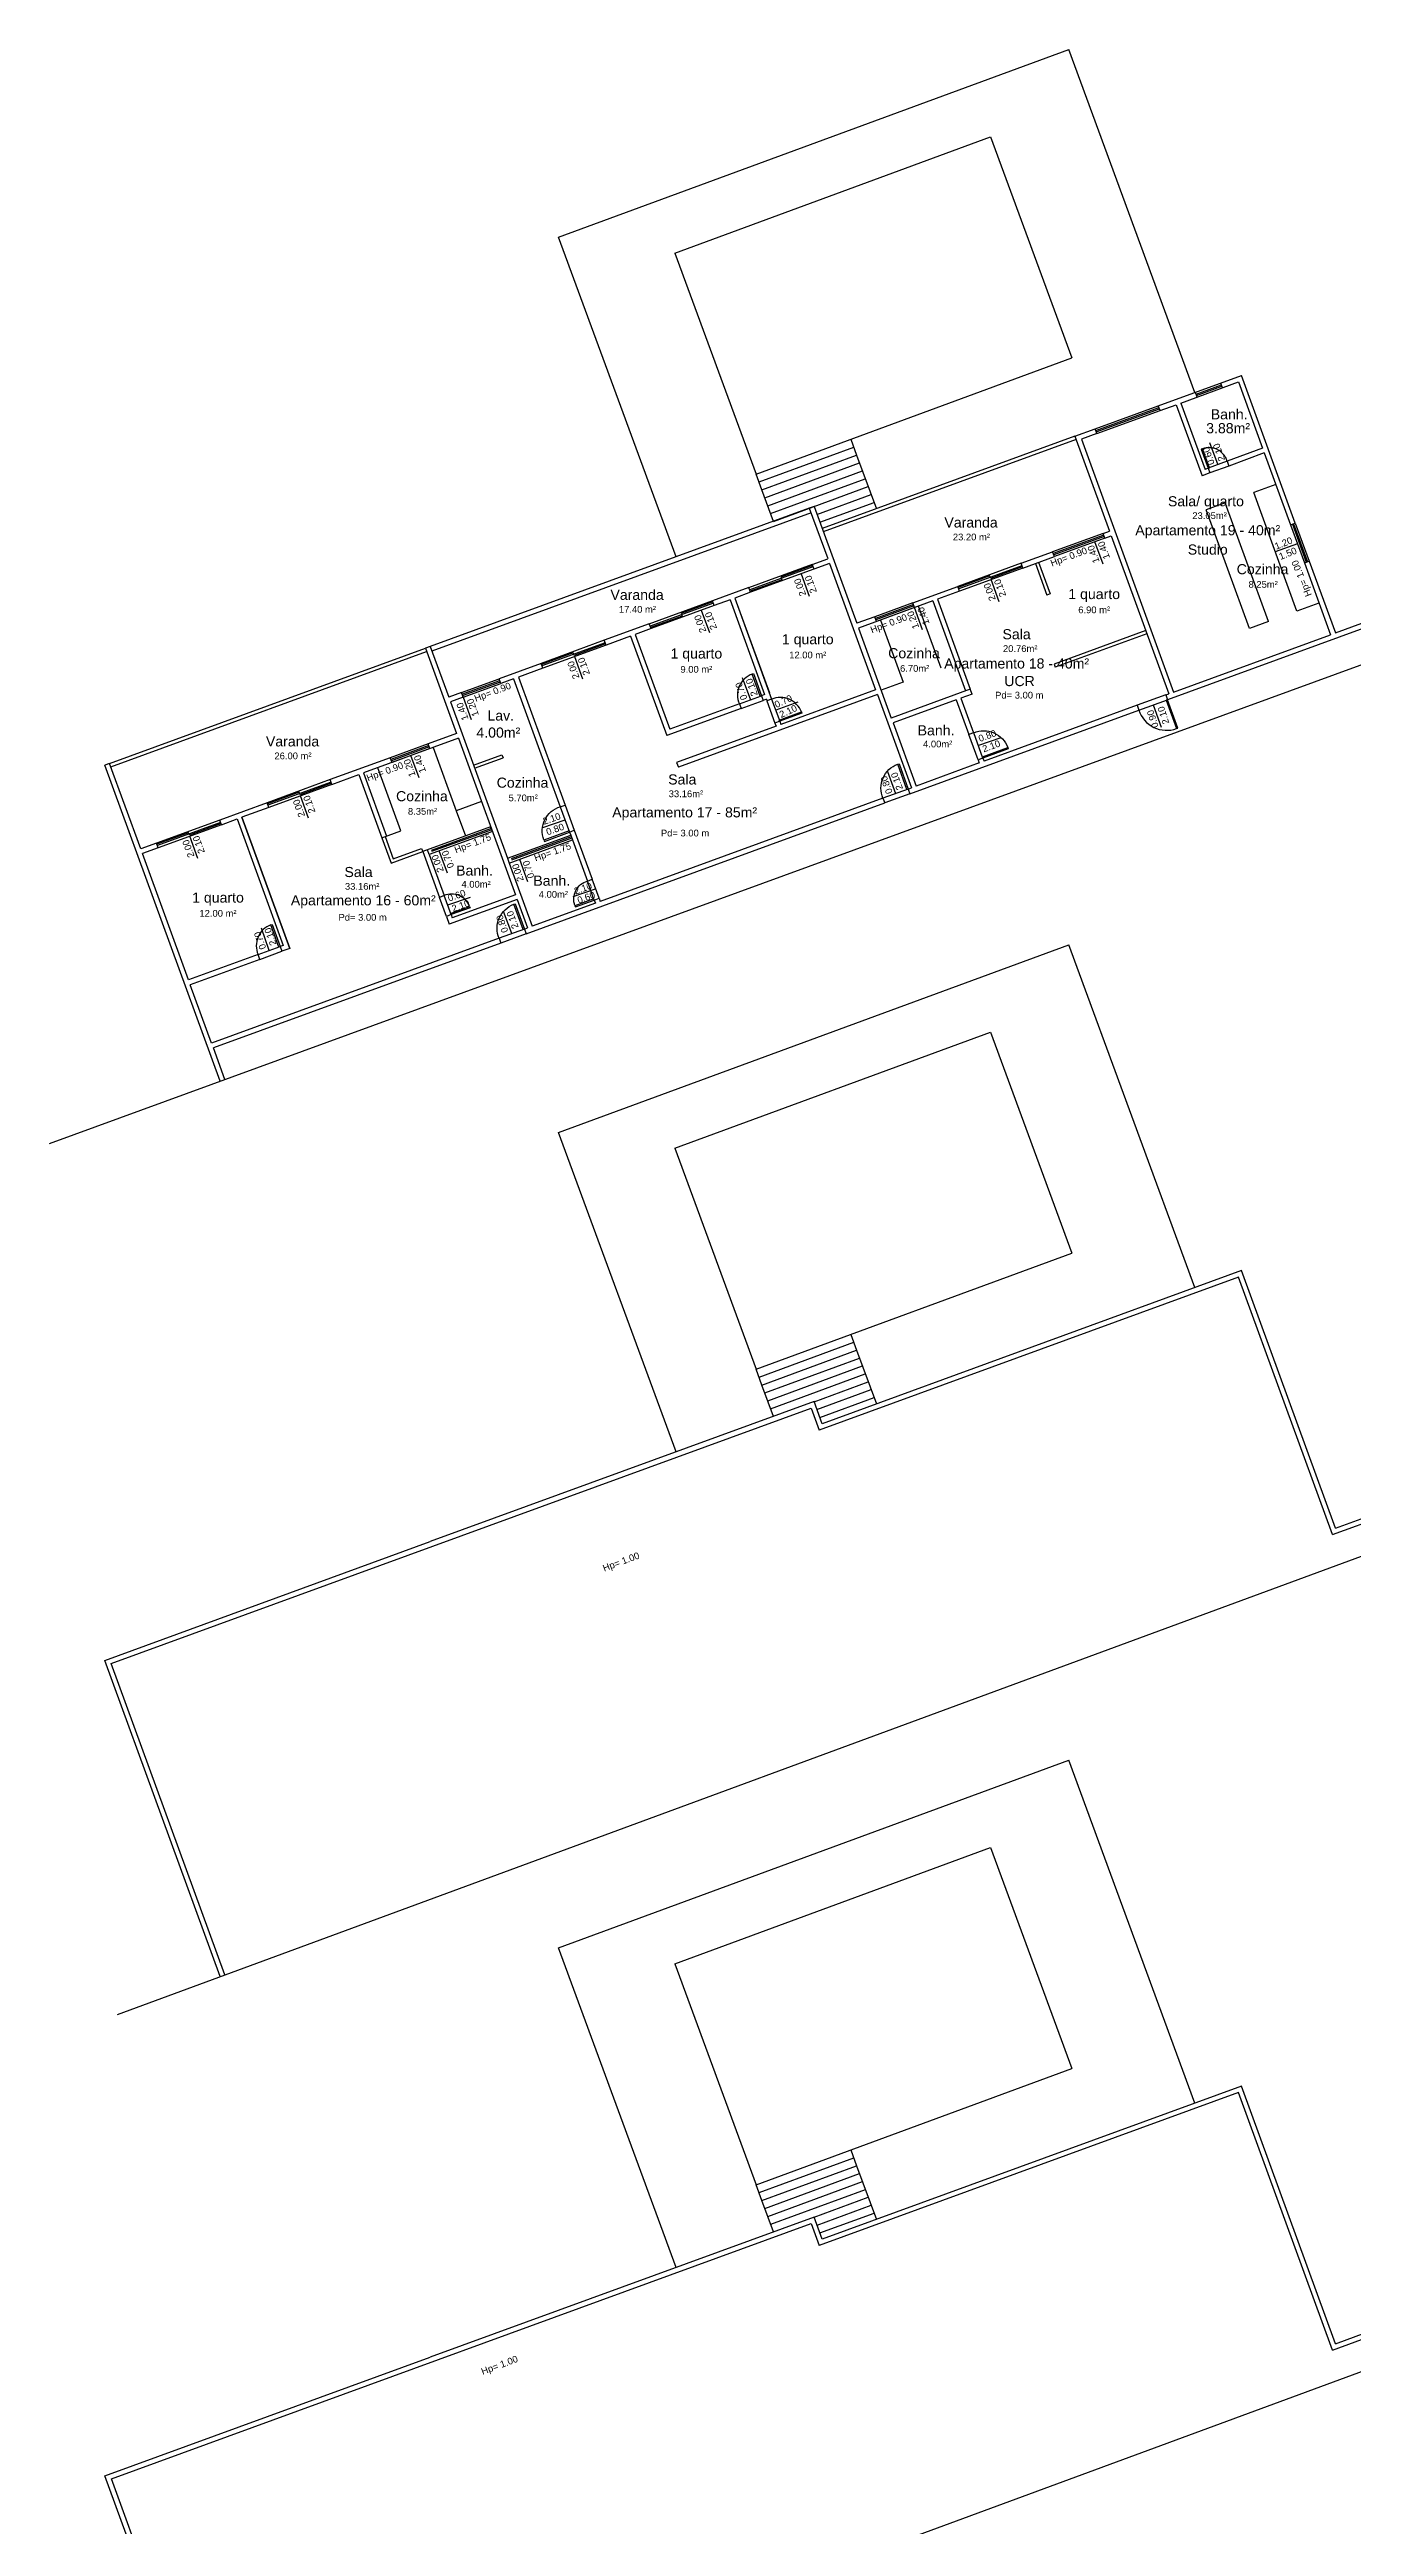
# Model space of a CAD drawing. Header units: millimetres. Extents: x -210 to 1173, y -437 to 320.
# Drawn here: x 697.7 to 736.5, y -289 to -215.4 of the extents above; entities that cross this region are included whole.
import ezdxf
from ezdxf.enums import TextEntityAlignment as Align

# ---------------------------------------------------------------- set-up
doc = ezdxf.new("R2010")
doc.units = ezdxf.units.MM
doc.header["$LTSCALE"] = 0.3
doc.linetypes.add('DASHED2', pattern=[9.525, 6.35, -3.175])
for name, color, linetype in [('CORTE', 6, 'Continuous'), ('COTAS', 1, 'Continuous'), ('ESQUADRIAS', 3, 'Continuous'), ('PISO', 1, 'Continuous'), ('PROJEÇÃO', 1, 'DASHED2'), ('TEXTOS', 2, 'Continuous'), ('VISTA', 2, 'Continuous')]:
    doc.layers.add(name, color=color, linetype=linetype)
doc.styles.add('2MM 1_100', font='ARIAL.TTF', dxfattribs={"height": 0.2})
doc.styles.add('3MM 1_100', font='ARIAL.TTF', dxfattribs={"height": 0.3})

msp = doc.modelspace()

# ---------------------------------------------------------------- linework, layer by layer
for p, q in [((697.729, -247.886), (745.245, -230.546)), ((699.75, -273.775), (745.083, -257.071)), ((702.806, -296.892), (745.084, -281.314))]:
    msp.add_line(p, q)
at = {"layer": 'CORTE'}
for p, q in [((730.696, -225.955), (733.172, -225.051)), ((731.369, -225.871), (733.082, -225.243)), ((733.082, -225.243), (733.802, -227.216)), ((734.775, -229.441), (733.172, -225.051)), ((730.752, -226.096), (730.7, -225.955)), ((730.752, -226.096), (731.227, -225.922)), ((731.228, -225.922), (732.002, -228.035)), ((731.369, -225.871), (732.091, -227.843)), ((728.22, -226.858), (728.821, -226.64)), ((728.873, -226.781), (728.412, -226.949)), ((728.873, -226.781), (728.821, -226.64)), ((728.22, -226.858), (729.248, -229.676)), ((728.412, -226.948), (731.154, -234.463)), ((733.802, -227.216), (732.748, -227.602)), ((733.853, -227.356), (732.8, -227.743)), ((733.853, -227.356), (734.634, -229.492)), ((732.236, -227.949), (732.002, -228.035)), ((732.185, -227.808), (732.091, -227.843)), ((732.185, -227.808), (732.236, -227.949)), ((732.748, -227.602), (732.8, -227.743)), ((720.464, -228.943), (720.323, -228.994)), ((720.323, -228.994), (720.872, -230.497)), ((720.464, -228.943), (721.733, -232.419)), ((729.06, -229.745), (729.248, -229.676)), ((734.634, -229.492), (734.775, -229.441)), ((726.618, -230.636), (727.557, -230.293)), ((726.669, -230.777), (727.609, -230.434)), ((727.609, -230.434), (727.557, -230.293)), ((729.112, -229.886), (729.06, -229.745)), ((729.112, -229.886), (729.299, -229.817)), ((729.299, -229.817), (731.013, -234.514)), ((720.079, -230.95), (720.079, -230.95)), ((720.403, -230.671), (720.873, -230.5)), ((720.403, -230.671), (720.455, -230.812)), ((720.924, -230.64), (720.455, -230.812)), ((720.921, -230.638), (722.295, -234.398)), ((726.669, -230.777), (726.618, -230.636)), ((727.046, -230.642), (727.388, -231.581)), ((727.139, -230.606), (727.482, -231.547)), ((741.602, -230.81), (730.971, -234.69)), ((735.044, -230.62), (735.185, -230.568)), ((735.044, -230.62), (735.825, -232.759)), ((735.185, -230.568), (735.966, -232.707)), ((718.524, -231.357), (717.444, -231.751)), ((717.495, -231.892), (717.444, -231.751)), ((717.965, -231.72), (717.495, -231.892)), ((717.965, -231.72), (718.993, -234.538)), ((717.965, -231.72), (718.993, -234.538)), ((718.576, -231.497), (718.106, -231.669)), ((718.106, -231.669), (719.134, -234.487)), ((718.106, -231.669), (719.203, -234.675)), ((718.576, -231.497), (718.524, -231.357)), ((723.992, -231.754), (721.784, -232.56)), ((723.4, -231.81), (724.739, -231.322)), ((723.452, -231.951), (723.4, -231.81)), ((723.992, -231.754), (724.667, -233.603)), ((724.79, -231.463), (724.133, -231.703)), ((724.133, -231.703), (724.807, -233.552)), ((724.79, -231.463), (724.739, -231.322)), ((727.482, -231.547), (727.388, -231.581)), ((715.565, -232.436), (714.226, -232.925)), ((715.616, -232.577), (715.147, -232.749)), ((715.616, -232.577), (715.565, -232.436)), ((722.273, -232.222), (721.733, -232.419)), ((721.784, -232.56), (722.761, -235.237)), ((722.324, -232.363), (722.273, -232.222)), ((730.328, -232.635), (727.604, -233.63)), ((735.966, -232.707), (737.243, -232.241)), ((709.051, -233.108), (708.91, -233.159)), ((708.91, -233.159), (709.835, -235.696)), ((709.051, -233.108), (709.599, -234.611)), ((714.278, -233.066), (714.226, -232.925)), ((715.006, -232.8), (714.278, -233.066)), ((715.006, -232.8), (716.086, -235.759)), ((715.006, -232.8), (716.086, -235.759)), ((715.147, -232.749), (716.175, -235.567)), ((715.147, -232.749), (716.175, -235.567)), ((730.362, -232.729), (727.638, -233.724)), ((731.154, -234.463), (735.825, -232.759)), ((712.348, -233.61), (711.103, -234.065)), ((711.154, -234.206), (711.103, -234.065)), ((711.53, -234.068), (711.154, -234.206)), ((711.53, -234.068), (712.918, -237.873)), ((712.399, -233.751), (711.671, -234.017)), ((711.671, -234.017), (713.059, -237.822)), ((712.399, -233.751), (712.348, -233.61)), ((727.604, -233.63), (727.638, -233.724)), ((709.976, -234.476), (709.6, -234.613)), ((709.65, -234.752), (711.348, -239.404)), ((710.027, -234.617), (709.651, -234.754)), ((710.027, -234.617), (709.976, -234.476)), ((718.242, -234.813), (716.175, -235.567)), ((718.242, -234.813), (716.175, -235.567)), ((722.347, -234.539), (716.429, -236.699)), ((718.242, -234.813), (718.293, -234.954)), ((718.242, -234.813), (718.293, -234.954)), ((718.993, -234.538), (718.899, -234.573)), ((718.993, -234.538), (718.899, -234.573)), ((718.899, -234.573), (718.951, -234.714)), ((718.899, -234.573), (718.951, -234.714)), ((719.045, -234.679), (718.951, -234.714)), ((719.045, -234.679), (719.062, -234.726)), ((719.203, -234.675), (719.062, -234.726)), ((722.295, -234.398), (719.477, -235.426)), ((722.346, -234.539), (723.357, -237.308)), ((725.11, -234.38), (722.761, -235.237)), ((724.691, -234.692), (722.813, -235.378)), ((724.691, -234.692), (725.069, -235.728)), ((725.161, -234.521), (724.832, -234.641)), ((724.832, -234.641), (725.21, -235.676)), ((725.161, -234.521), (725.11, -234.38)), ((730.074, -234.857), (725.518, -236.52)), ((730.074, -234.857), (730.126, -234.999)), ((730.92, -234.549), (731.013, -234.514)), ((730.92, -234.549), (730.971, -234.69)), ((718.293, -234.954), (716.086, -235.759)), ((718.293, -234.954), (716.086, -235.759)), ((719.336, -235.478), (716.377, -236.558)), ((719.443, -235.333), (719.302, -235.384)), ((719.302, -235.384), (719.336, -235.478)), ((719.443, -235.333), (719.477, -235.426)), ((722.813, -235.378), (723.498, -237.257)), ((723.315, -237.484), (730.125, -234.998)), ((709.887, -235.837), (707.068, -236.865)), ((709.835, -235.696), (708.99, -236.004)), ((709.041, -236.145), (708.99, -236.004)), ((709.887, -235.837), (711.584, -240.487)), ((725.21, -235.676), (725.069, -235.728)), ((699.516, -236.588), (699.375, -236.639)), ((702.803, -246.034), (699.375, -236.639)), ((700.441, -239.124), (699.516, -236.588)), ((707.862, -236.416), (706.078, -237.067)), ((706.129, -237.208), (706.078, -237.067)), ((706.129, -237.208), (706.928, -236.917)), ((706.928, -236.917), (707.613, -238.795)), ((707.068, -236.865), (707.754, -238.744)), ((707.914, -236.557), (707.862, -236.416)), ((716.377, -236.558), (716.429, -236.699)), ((725.377, -236.571), (723.498, -237.257)), ((725.484, -236.428), (725.343, -236.479)), ((725.343, -236.479), (725.378, -236.573)), ((725.484, -236.428), (725.519, -236.522)), ((704.199, -237.753), (702.79, -238.267)), ((704.25, -237.894), (704.199, -237.753)), ((711.902, -241.65), (722.564, -237.758)), ((712.918, -237.873), (713.059, -237.822)), ((722.512, -237.617), (714.104, -240.685)), ((722.513, -237.62), (722.564, -237.758)), ((723.264, -237.345), (723.357, -237.308)), ((723.264, -237.345), (723.315, -237.484)), ((702.841, -238.408), (702.79, -238.267)), ((702.841, -238.408), (703.311, -238.236)), ((703.311, -238.236), (704.682, -241.994)), ((704.25, -237.894), (703.452, -238.185)), ((704.874, -242.084), (703.452, -238.185)), ((703.452, -238.185), (704.874, -242.084)), ((710.847, -238.467), (708.827, -239.204)), ((700.911, -238.953), (700.441, -239.124)), ((700.962, -239.093), (700.493, -239.265)), ((701.864, -243.022), (700.493, -239.265)), ((700.962, -239.093), (700.911, -238.953)), ((708.827, -239.204), (709.324, -240.566)), ((710.898, -238.608), (709.019, -239.294)), ((709.019, -239.294), (709.465, -240.515)), ((711.348, -239.404), (713.227, -238.719)), ((711.4, -239.545), (713.278, -238.859)), ((713.193, -238.625), (713.334, -238.573)), ((713.193, -238.625), (713.227, -238.719)), ((713.278, -238.859), (713.724, -240.081)), ((713.334, -238.573), (713.865, -240.03)), ((711.4, -239.545), (712.084, -241.422)), ((713.724, -240.081), (713.865, -240.03)), ((709.465, -240.515), (709.324, -240.566)), ((711.635, -240.628), (709.615, -241.365)), ((711.584, -240.487), (709.705, -241.172)), ((711.635, -240.628), (711.943, -241.473)), ((713.963, -240.736), (712.084, -241.422)), ((713.93, -240.645), (714.071, -240.593)), ((713.93, -240.645), (713.964, -240.738)), ((714.071, -240.593), (714.105, -240.687)), ((709.67, -241.079), (709.53, -241.13)), ((709.53, -241.13), (709.615, -241.365)), ((709.67, -241.079), (709.705, -241.172)), ((711.85, -241.508), (711.943, -241.473)), ((711.85, -241.508), (711.902, -241.65)), ((711.098, -241.782), (702.549, -244.901)), ((711.15, -241.925), (702.602, -245.044)), ((704.682, -241.994), (704.588, -242.028)), ((704.588, -242.028), (704.64, -242.169)), ((704.874, -242.084), (704.64, -242.169)), ((711.098, -241.782), (711.15, -241.925)), ((703.931, -242.268), (701.864, -243.022)), ((703.982, -242.409), (701.915, -243.163)), ((703.982, -242.409), (703.931, -242.268)), ((702.549, -244.901), (701.915, -243.163)), ((702.944, -245.983), (702.602, -245.044))]:
    msp.add_line(p, q, dxfattribs=at)
at = {"layer": 'COTAS', "extrusion": (-1.18495e-12, 1.19689e-12, -1)}
for p, q in [((732.225, -227.045), (732.466, -227.705)), ((718.33, -234.032), (718.571, -234.693)), ((718.33, -234.032), (718.571, -234.693)), ((722.648, -236.822), (722.889, -237.482))]:
    msp.add_line(p, q, dxfattribs=at)
at = {"layer": 'COTAS'}
for p, q in [((729.057, -230.656), (728.816, -229.996)), ((720.079, -230.95), (720.32, -231.61)), ((725.971, -231.78), (725.73, -231.12)), ((717.109, -232.033), (717.35, -232.694)), ((723.693, -232.611), (723.452, -231.951)), ((713.338, -233.409), (713.579, -234.069)), ((710.027, -234.617), (710.268, -235.277)), ((708.719, -237.011), (708.478, -236.351)), ((705.431, -238.211), (705.19, -237.551)), ((712.395, -238.49), (713.06, -238.261)), ((702.143, -239.411), (701.902, -238.751)), ((709.56, -239.844), (709.32, -239.184)), ((711.7, -239.435), (711.941, -240.095))]:
    msp.add_line(p, q, dxfattribs=at)
at = {"layer": 'COTAS', "extrusion": (1.19689e-12, 1.18495e-12, -1)}
for p, q in [((734.839, -230.056), (734.179, -230.297)), ((719.983, -234.763), (719.323, -235.004))]:
    msp.add_line(p, q, dxfattribs=at)
at = {"layer": 'COTAS', "extrusion": (-3.54684e-12, -2.44572e-13, -1)}
msp.add_line((730.548, -234.844), (730.789, -235.504), dxfattribs=at)
at = {"layer": 'COTAS', "extrusion": (-4.198e-17, 1.1504e-16, -1)}
for p, q in [((726.014, -235.822), (725.349, -236.049)), ((710.233, -240.57), (709.568, -240.797)), ((704.259, -242.148), (704.033, -241.483))]:
    msp.add_line(p, q, dxfattribs=at)
at = {"layer": 'COTAS', "extrusion": (4.20059e-17, -1.15031e-16, -1)}
msp.add_line((713.303, -240.538), (713.968, -240.312), dxfattribs=at)
at = {"layer": 'COTAS', "extrusion": (-1.35577e-13, -1.67877e-12, -1)}
msp.add_line((711.474, -241.645), (711.233, -240.984), dxfattribs=at)
at = {"layer": 'ESQUADRIAS'}
for p, q in [((728.84, -226.692), (730.718, -226.004)), ((728.854, -226.73), (730.732, -226.042)), ((734.686, -229.473), (735.096, -230.601)), ((734.724, -229.459), (735.133, -230.587)), ((729.079, -229.797), (727.576, -230.345)), ((729.093, -229.834), (727.59, -230.383)), ((720.429, -230.742), (718.55, -231.427)), ((719.503, -231.122), (718.564, -231.465)), ((720.415, -230.704), (719.476, -231.047)), ((719.476, -231.047), (719.503, -231.122)), ((725.69, -231.012), (724.751, -231.355)), ((726.643, -230.707), (724.765, -231.392)), ((725.718, -231.088), (725.691, -231.013)), ((726.657, -230.744), (725.718, -231.087)), ((717.47, -231.821), (715.591, -232.507)), ((717.456, -231.784), (716.516, -232.126)), ((723.419, -231.862), (722.292, -232.273)), ((723.433, -231.9), (722.305, -232.311)), ((716.544, -232.202), (715.604, -232.544)), ((716.516, -232.126), (716.544, -232.202)), ((713.299, -233.301), (712.36, -233.643)), ((714.252, -232.995), (712.373, -233.681)), ((713.326, -233.376), (713.299, -233.301)), ((714.266, -233.033), (713.326, -233.376)), ((709.994, -234.528), (711.122, -234.116)), ((710.008, -234.565), (711.135, -234.154)), ((709.009, -236.056), (707.881, -236.467)), ((709.022, -236.094), (707.895, -236.505)), ((705.15, -237.443), (704.211, -237.786)), ((706.103, -237.138), (704.225, -237.823)), ((705.178, -237.518), (705.15, -237.443)), ((706.117, -237.175), (705.178, -237.518)), ((702.815, -238.337), (700.937, -239.023)), ((702.829, -238.375), (701.89, -238.718)), ((701.862, -238.643), (700.923, -238.985)), ((701.89, -238.718), (701.862, -238.643))]:
    msp.add_line(p, q, dxfattribs=at)
for points in [[(732.185, -227.808), (732.222, -227.795), (732.016, -227.231), (731.979, -227.245)], [(718.899, -234.573), (718.862, -234.586), (718.622, -233.929), (718.66, -233.915)], [(718.899, -234.573), (718.862, -234.586), (718.622, -233.929), (718.66, -233.915)], [(730.971, -234.69), (730.934, -234.704), (731.242, -235.549), (731.28, -235.535)], [(719.443, -235.333), (719.429, -235.295), (720.087, -235.055), (720.1, -235.093)], [(704.588, -242.028), (704.551, -242.042), (704.311, -241.384), (704.348, -241.371)], [(709.67, -241.079), (709.657, -241.041), (710.22, -240.835), (710.234, -240.873)]]:
    msp.add_lwpolyline(points, close=True, dxfattribs=at)
at = {"layer": 'ESQUADRIAS', "extrusion": (2.1433e-09, 5.63047e-10, -1), "elevation": 0}
msp.add_lwpolyline([(-725.486, -236.425), (-725.472, -236.387), (-726.224, -236.113), (-726.237, -236.151)], close=True, dxfattribs=at)
at = {"layer": 'ESQUADRIAS', "extrusion": (1.1504e-16, 4.198e-17, -1), "elevation": 0}
for points in [[(-723.264, -237.345), (-723.227, -237.359), (-722.953, -236.608), (-722.99, -236.594)], [(-711.85, -241.508), (-711.812, -241.521), (-711.538, -240.77), (-711.575, -240.756)]]:
    msp.add_lwpolyline(points, close=True, dxfattribs=at)
at = {"layer": 'ESQUADRIAS', "extrusion": (-7.25074e-20, -1.44002e-18, -1)}
msp.add_lwpolyline([(-713.194, -238.625), (-713.18, -238.587), (-712.43, -238.865), (-712.444, -238.903)], close=True, dxfattribs=at)
at = {"layer": 'ESQUADRIAS', "extrusion": (-1.27786e-14, 5.85378e-15, -1)}
msp.add_lwpolyline([(-713.93, -240.645), (-713.916, -240.607), (-713.353, -240.813), (-713.366, -240.85)], close=True, dxfattribs=at)
at = {"layer": 'PISO', "extrusion": (-1.14996e-16, -4.21011e-17, -1)}
for p, q in [((732.748, -227.602), (732.185, -227.808)), ((732.8, -227.743), (732.236, -227.949))]:
    msp.add_line(p, q, dxfattribs=at)
at = {"layer": 'PISO'}
for p, q in [((720.403, -230.67), (718.513, -231.361)), ((720.455, -230.812), (718.576, -231.498)), ((726.618, -230.636), (724.739, -231.322)), ((726.669, -230.777), (724.79, -231.463)), ((717.444, -231.751), (715.554, -232.441)), ((717.495, -231.892), (715.616, -232.577)), ((714.226, -232.925), (712.348, -233.61)), ((714.278, -233.066), (712.399, -233.751)), ((724.66, -233.586), (724.969, -234.431)), ((724.807, -233.552), (725.11, -234.38)), ((718.242, -234.813), (718.899, -234.573)), ((718.242, -234.813), (718.899, -234.573)), ((718.293, -234.954), (718.951, -234.714)), ((718.293, -234.954), (718.951, -234.714)), ((719.062, -234.726), (719.302, -235.384)), ((719.203, -234.675), (719.443, -235.333)), ((730.92, -234.549), (730.074, -234.857)), ((730.126, -234.999), (730.971, -234.69)), ((706.078, -237.067), (704.199, -237.753)), ((706.129, -237.208), (704.25, -237.894)), ((713.059, -237.822), (713.334, -238.573)), ((723.264, -237.345), (722.513, -237.62)), ((723.315, -237.484), (722.564, -237.758)), ((702.79, -238.267), (700.911, -238.953)), ((702.841, -238.408), (700.962, -239.093)), ((712.919, -237.873), (713.193, -238.625)), ((707.613, -238.795), (707.887, -239.547)), ((707.707, -238.761), (707.947, -239.419)), ((707.887, -239.547), (708.827, -239.204)), ((707.947, -239.419), (708.793, -239.11)), ((708.793, -239.11), (708.827, -239.204)), ((714.071, -240.593), (713.865, -240.03)), ((713.93, -240.645), (713.724, -240.081)), ((711.85, -241.508), (711.098, -241.782)), ((703.931, -242.268), (704.588, -242.028)), ((703.982, -242.409), (704.64, -242.169)), ((711.902, -241.65), (711.15, -241.925)), ((712.867, -247.555), (728.036, -241.974)), ((731.787, -252.168), (728.036, -241.974)), ((716.323, -248.025), (725.708, -244.572)), ((725.708, -244.572), (728.125, -251.141)), ((716.361, -257.052), (712.867, -247.555)), ((716.323, -248.025), (718.741, -254.595)), ((718.741, -254.595), (728.125, -251.141)), ((718.827, -254.829), (721.642, -253.793)), ((718.913, -255.064), (721.729, -254.028)), ((721.556, -253.559), (721.729, -254.028)), ((721.729, -254.028), (722.316, -255.624)), ((718.913, -255.064), (718.741, -254.595)), ((719, -255.299), (721.815, -254.263)), ((719.086, -255.533), (721.901, -254.497)), ((719.172, -255.768), (721.988, -254.732)), ((719.256, -255.995), (718.913, -255.064)), ((720.464, -255.559), (722.074, -254.966)), ((720.55, -255.793), (722.16, -255.201)), ((720.637, -256.028), (722.247, -255.436)), ((712.868, -271.798), (728.037, -266.217)), ((731.788, -276.411), (728.037, -266.217)), ((716.325, -272.268), (725.71, -268.815)), ((725.71, -268.815), (728.127, -275.384)), ((716.362, -281.295), (712.868, -271.798)), ((716.325, -272.268), (718.742, -278.838)), ((718.742, -278.838), (728.127, -275.384)), ((718.828, -279.072), (721.644, -278.036)), ((718.915, -279.307), (721.73, -278.271)), ((721.557, -277.802), (721.73, -278.271)), ((721.73, -278.271), (722.317, -279.867)), ((718.915, -279.307), (718.742, -278.838)), ((719.001, -279.542), (721.816, -278.506)), ((719.087, -279.776), (721.903, -278.74)), ((719.174, -280.011), (721.989, -278.975)), ((719.257, -280.238), (718.915, -279.307)), ((720.465, -279.802), (722.075, -279.209)), ((720.552, -280.036), (722.162, -279.444)), ((720.638, -280.271), (722.248, -279.679))]:
    msp.add_line(p, q, dxfattribs=at)
at = {"layer": 'PISO', "extrusion": (-2.14359e-09, -5.6388e-10, 1)}
for p, q in [((725.343, -236.477), (725.068, -235.726)), ((725.486, -236.425), (725.211, -235.673))]:
    msp.add_line(p, q, dxfattribs=at)
at = {"layer": 'PISO', "extrusion": (4.198e-17, -1.1504e-16, -1)}
for p, q in [((709.53, -241.13), (709.324, -240.566)), ((709.67, -241.079), (709.465, -240.515))]:
    msp.add_line(p, q, dxfattribs=at)
at = {"layer": 'PISO'}
for centre, radius, start, end in [((718.849, -234.55), 0.661, 110.0478, 203.41717), ((718.849, -234.55), 0.661, 110.0478, 203.41717), ((719.466, -235.282), 0.661, 20.0478, 113.41717), ((730.947, -234.74), 0.861, 197.43902, 290.04292), ((709.693, -241.028), 0.561, 20.04233, 113.9922), ((704.537, -242.006), 0.661, 110.0478, 203.41717)]:
    msp.add_arc(centre, radius, start, end, dxfattribs=at)
at = {"layer": 'PISO', "extrusion": (2.14449e-09, 5.64232e-10, -1)}
msp.add_arc((-725.509, -236.374, 0), 0.761, 67.0146, 159.9522, dxfattribs=at)
at = {"layer": 'PISO', "extrusion": (-1.18495e-12, 1.19689e-12, -1)}
for centre in [(-723.213, -237.322, 0), (-711.799, -241.487, 0)]:
    msp.add_arc(centre, 0.761, 337.0146, 69.9522, dxfattribs=at)
at = {"layer": 'PISO', "extrusion": (-7.25074e-20, -1.44002e-18, -1)}
msp.add_arc((-713.129, -238.592), 0.749, 339.27829, 73.5768, dxfattribs=at)
at = {"layer": 'PISO', "extrusion": (-1.27786e-14, 5.85378e-15, -1)}
msp.add_arc((-713.88, -240.62), 0.561, 339.95418, 73.90405, dxfattribs=at)
at = {"layer": 'PROJEÇÃO'}
for p, q in [((732.608, -225.419), (732.557, -225.279)), ((731.857, -225.695), (731.806, -225.554)), ((731.824, -225.606), (732.576, -225.33)), ((731.838, -225.643), (732.589, -225.368)), ((710.865, -238.519), (708.985, -239.202)), ((710.879, -238.556), (708.999, -239.239)), ((710.898, -238.608), (710.847, -238.467)), ((709.018, -239.291), (708.967, -239.15)), ((713.246, -238.77), (711.367, -239.456)), ((713.26, -238.808), (711.381, -239.493)), ((713.227, -238.719), (713.278, -238.859)), ((711.348, -239.404), (711.4, -239.545))]:
    msp.add_line(p, q, dxfattribs=at)
msp.add_arc((732.209, -227.758), 0.561, 16.18244, 110.10811, dxfattribs=at)
at = {"layer": 'VISTA'}
for p, q in [((712.867, -220.944), (728.036, -215.362)), ((731.787, -225.556), (728.036, -215.362)), ((716.323, -221.414), (725.708, -217.961)), ((725.708, -217.961), (728.125, -224.53)), ((716.361, -230.441), (712.867, -220.944)), ((716.323, -221.414), (718.741, -227.983)), ((718.741, -227.983), (728.125, -224.53)), ((728.821, -226.64), (730.7, -225.955)), ((728.873, -226.781), (730.752, -226.096)), ((718.827, -228.218), (721.642, -227.182)), ((718.913, -228.452), (721.729, -227.417)), ((728.22, -226.858), (720.704, -229.601)), ((728.254, -226.952), (720.739, -229.695)), ((721.556, -226.947), (721.729, -227.417)), ((721.729, -227.417), (722.316, -229.012)), ((718.913, -228.452), (718.741, -227.983)), ((719, -228.687), (721.815, -227.651)), ((719.086, -228.922), (721.901, -227.886)), ((719.172, -229.156), (721.988, -228.12)), ((720.323, -228.994), (709.051, -233.108)), ((719.259, -229.391), (718.913, -228.452)), ((719.259, -229.391), (722.074, -228.355)), ((720.551, -229.182), (722.16, -228.59)), ((720.637, -229.416), (722.247, -228.824)), ((732.692, -228.841), (732.128, -229.046)), ((733.973, -232.365), (732.692, -228.841)), ((734.196, -228.295), (733.537, -228.532)), ((734.819, -232.058), (733.538, -228.534)), ((720.375, -229.135), (709.102, -233.249)), ((733.409, -232.57), (732.128, -229.046)), ((734.634, -229.492), (735.044, -230.62)), ((734.775, -229.441), (735.185, -230.568)), ((729.06, -229.745), (727.557, -230.293)), ((729.112, -229.886), (727.609, -230.434)), ((723.4, -231.81), (722.273, -232.222)), ((724.244, -233.757), (723.569, -231.908)), ((735.477, -231.819), (734.819, -232.058)), ((723.452, -231.951), (722.324, -232.363)), ((722.443, -232.322), (723.117, -234.169)), ((733.973, -232.365), (733.409, -232.57)), ((699.516, -236.588), (708.91, -233.159)), ((699.55, -236.681), (708.944, -233.253)), ((709.976, -234.476), (711.103, -234.065)), ((710.027, -234.617), (711.154, -234.206)), ((723.117, -234.169), (722.459, -234.409)), ((708.99, -236.004), (707.862, -236.416)), ((709.041, -236.145), (707.914, -236.557)), ((709.135, -236.111), (709.821, -237.99)), ((710.335, -236.633), (711.183, -236.325)), ((711.183, -236.325), (711.217, -236.419)), ((708.177, -238.59), (707.491, -236.711)), ((710.37, -236.727), (711.217, -236.419)), ((710.572, -237.716), (709.821, -237.99)), ((709.821, -237.99), (710.095, -238.741)), ((707.613, -238.795), (708.177, -238.59)), ((733.172, -251.662), (720.704, -256.212)), ((735.966, -259.319), (733.172, -251.662)), ((733.082, -251.855), (720.615, -256.404)), ((735.876, -259.511), (733.082, -251.855)), ((699.567, -263.34), (720.375, -255.747)), ((720.463, -255.555), (709.051, -259.719)), ((720.375, -255.747), (720.615, -256.404)), ((720.704, -256.212), (720.463, -255.555)), ((735.876, -259.511), (737.419, -258.948)), ((735.966, -259.319), (737.385, -258.801)), ((699.375, -263.25), (709.051, -259.719)), ((702.805, -272.649), (699.375, -263.25)), ((702.945, -272.597), (699.567, -263.34)), ((733.084, -276.098), (720.616, -280.647)), ((733.173, -275.905), (720.706, -280.455)), ((735.878, -283.754), (733.084, -276.098)), ((735.967, -283.562), (733.173, -275.905)), ((720.464, -279.798), (709.052, -283.963)), ((720.706, -280.455), (720.464, -279.798)), ((699.568, -287.583), (720.376, -279.99)), ((720.376, -279.99), (720.616, -280.647)), ((735.878, -283.754), (737.421, -283.191)), ((735.967, -283.562), (737.386, -283.044)), ((699.376, -287.493), (709.052, -283.963)), ((702.806, -296.892), (699.376, -287.493)), ((702.947, -296.841), (699.568, -287.583))]:
    msp.add_line(p, q, dxfattribs=at)

# ---------------------------------------------------------------- texts
at = {"layer": 'TEXTOS'}
for s, height, style, p in [('Banh.', 0.3, '3MM 1_100', (732.808, -226.206)), ('3.88m²', 0.3, '3MM 1_100', (732.777, -226.618)), ('Sala/ quarto', 0.3, '3MM 1_100', (732.117, -228.791)), ('Varanda', 0.3, '3MM 1_100', (725.132, -229.421)), ('Apartamento 19 - 40m²', 0.3, '3MM 1_100', (732.171, -229.652)), ('23.05m²', 0.2, '2MM 1_100', (732.225, -229.218)), ('23.20 m²', 0.2, '2MM 1_100', (725.143, -229.853)), ('Studio', 0.3, '3MM 1_100', (732.171, -230.226)), ('Cozinha', 0.3, '3MM 1_100', (733.8, -230.81)), ('8.25m²', 0.2, '2MM 1_100', (733.819, -231.262)), ('Varanda', 0.3, '3MM 1_100', (715.201, -231.572)), ('17.40 m²', 0.2, '2MM 1_100', (715.212, -232.004)), ('1 quarto', 0.3, '3MM 1_100', (728.794, -231.549)), ('6.90 m²', 0.2, '2MM 1_100', (728.794, -232.019)), ('Sala', 0.3, '3MM 1_100', (726.486, -232.743)), ('1 quarto', 0.3, '3MM 1_100', (716.964, -233.317)), ('1 quarto', 0.3, '3MM 1_100', (720.276, -232.892)), ('12.00 m²', 0.2, '2MM 1_100', (720.276, -233.361)), ('Cozinha', 0.3, '3MM 1_100', (723.437, -233.308)), ('20.76m²', 0.2, '2MM 1_100', (726.594, -233.171)), ('9.00 m²', 0.2, '2MM 1_100', (716.964, -233.787)), ('6.70m²', 0.2, '2MM 1_100', (723.456, -233.76)), ('Apartamento 18 - 40m²', 0.3, '3MM 1_100', (726.488, -233.613)), ('UCR', 0.3, '3MM 1_100', (726.574, -234.136)), ('Pd= 3.00 m', 0.2, '2MM 1_100', (726.567, -234.555)), ('4.00m²', 0.3, '3MM 1_100', (711.075, -235.667)), ('Lav.', 0.3, '3MM 1_100', (711.147, -235.161)), ('Banh.', 0.3, '3MM 1_100', (724.092, -235.601)), ('Varanda', 0.3, '3MM 1_100', (704.957, -235.929)), ('26.00 m²', 0.2, '2MM 1_100', (704.969, -236.36)), ('4.00m²', 0.2, '2MM 1_100', (724.14, -236.008)), ('Cozinha', 0.3, '3MM 1_100', (711.795, -237.156)), ('Sala', 0.3, '3MM 1_100', (716.545, -237.06)), ('Cozinha', 0.3, '3MM 1_100', (708.803, -237.558)), ('5.70m²', 0.2, '2MM 1_100', (711.814, -237.609)), ('33.16m²', 0.2, '2MM 1_100', (716.654, -237.488)), ('8.35m²', 0.2, '2MM 1_100', (708.822, -238.01)), ('Apartamento 17 - 85m²', 0.3, '3MM 1_100', (716.616, -238.039)), ('Pd= 3.00 m', 0.2, '2MM 1_100', (716.628, -238.655)), ('Sala', 0.3, '3MM 1_100', (706.918, -239.812)), ('Banh.', 0.3, '3MM 1_100', (710.367, -239.769)), ('Banh.', 0.3, '3MM 1_100', (712.664, -240.07)), ('1 quarto', 0.3, '3MM 1_100', (702.739, -240.572)), ('Apartamento 16 - 60m²', 0.3, '3MM 1_100', (707.06, -240.654)), ('33.16m²', 0.2, '2MM 1_100', (707.027, -240.239)), ('4.00m²', 0.2, '2MM 1_100', (710.414, -240.177)), ('4.00m²', 0.2, '2MM 1_100', (712.712, -240.477)), ('12.00 m²', 0.2, '2MM 1_100', (702.739, -241.041)), ('Pd= 3.00 m', 0.2, '2MM 1_100', (707.041, -241.16))]:
    msp.add_text(s, height=height, dxfattribs=dict(at, style=style)).set_placement(p, align=Align.MIDDLE_CENTER)
at = {"layer": 'TEXTOS', "style": '2MM 1_100'}
for s, rotation, p in [('0.60', 110.0478, (732.195, -227.449)), ('2.10', 110.0478, (732.505, -227.337)), ('Hp= 0.90', 20.59697, (728.037, -230.44)), ('1.40', 110.05959, (728.772, -230.365)), ('1.40', 110.05959, (729.08, -230.248)), ('1.20', 21.88424, (734.424, -230.038)), ('1.50', 21.88424, (734.551, -230.342)), ('2.00', 110.03601, (720.047, -231.351)), ('2.10', 110.03601, (720.366, -231.263)), ('2.10', 110.0478, (725.994, -231.372)), ('Hp= 1.00', 112.23858, (734.96, -231.086)), ('1.40', 110.05959, (723.716, -232.203)), ('2.00', 110.0478, (725.686, -231.489)), ('2.00', 110.03601, (717.077, -232.434)), ('2.10', 110.03601, (717.396, -232.347)), ('Hp= 0.90', 20.59697, (722.683, -232.423)), ('1.20', 110.05959, (723.408, -232.321)), ('2.00', 110.0478, (713.306, -233.81)), ('2.10', 110.0478, (713.618, -233.701)), ('2.10', 110.0478, (718.609, -234.325)), ('1.40', 110.05959, (710.007, -235.042)), ('1.20', 110.05959, (710.315, -234.925)), ('Hp= 0.90', 20.59697, (710.904, -234.46)), ('0.70', 110.0478, (718.299, -234.437)), ('0.70', 24.77443, (719.55, -234.736)), ('2.10', 24.77443, (719.693, -235.033)), ('0.80', 20.1479, (725.616, -235.762)), ('0.90', 108.22585, (730.533, -235.264, 0)), ('2.10', 108.22585, (730.851, -235.156, 0)), ('1.40', 110.05959, (708.742, -236.603)), ('2.10', 20.1479, (725.734, -236.07)), ('Hp= 0.90', 20.59697, (707.7, -236.825)), ('1.20', 110.05959, (708.434, -236.72)), ('0.80', 110.0478, (722.617, -237.226)), ('2.10', 110.0478, (722.927, -237.115)), ('2.00', 110.0478, (705.146, -237.92)), ('2.10', 110.0478, (705.454, -237.803)), ('2.10', 18.98249, (712.66, -238.228)), ('0.80', 18.98249, (712.763, -238.541)), ('2.00', 110.0478, (701.858, -239.12)), ('2.10', 110.0478, (702.166, -239.002)), ('2.00', 111.51679, (709.269, -239.561)), ('0.70', 111.51679, (709.574, -239.436)), ('Hp= 1.75', 20.97942, (710.312, -238.96)), ('Hp= 1.75', 19.49864, (712.687, -239.215)), ('2.00', 108.57881, (711.657, -239.834)), ('0.70', 108.57881, (711.972, -239.737)), ('0.60', 20.1479, (709.835, -240.51)), ('2.10', 20.1479, (709.953, -240.817)), ('2.10', 20.16082, (713.591, -240.3)), ('0.60', 20.16082, (713.688, -240.57)), ('2.10', 110.0478, (704.297, -241.735)), ('0.80', 110.0478, (711.189, -241.354)), ('2.10', 110.0478, (711.497, -241.236)), ('0.70', 110.0478, (703.989, -241.852)), ('Hp= 1.00', 20.59697, (714.725, -260.316)), ('Hp= 1.00', 20.59697, (711.11, -284.198))]:
    msp.add_text(s, height=0.2, rotation=rotation, dxfattribs=at).set_placement(p, align=Align.MIDDLE_CENTER)

doc.saveas('drawing.dxf')
